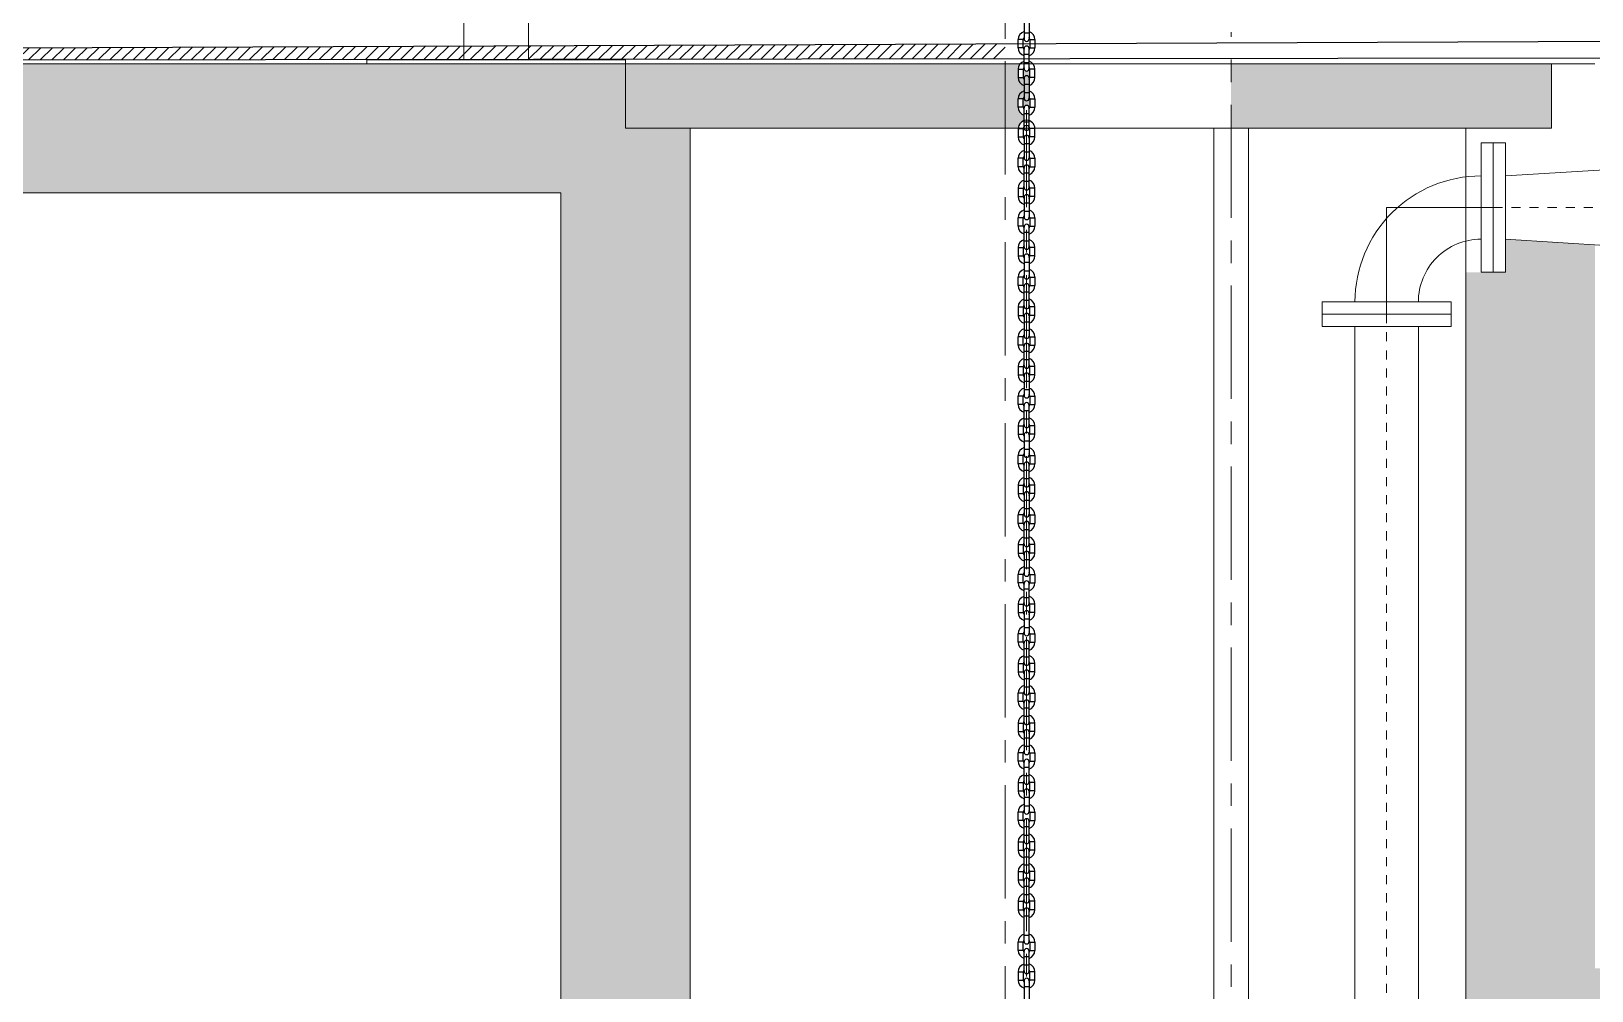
# Model space of a CAD drawing. Header units: millimetres. Extents: x -9869 to 940, y 100 to 694.
# Drawn here: x 476.12 to 493.35, y 200.38 to 210.98 of the extents above; entities that cross this region are included whole.
import ezdxf

# ---------------------------------------------------------------- set-up
doc = ezdxf.new("R2010")
doc.units = ezdxf.units.MM
doc.linetypes.add('CENTER', pattern=[2, 1.25, -0.25, 0.25, -0.25])
doc.linetypes.add('SGC_DASHDOT', pattern=[1, 0.5, -0.25, 0, -0.25])
doc.layers.add('_incêndio 240', color=240, linetype='Continuous')
for name, color, linetype, lineweight in [('Alvenaria', 8, 'Continuous', 9), ('Aço 1020', 6, 'Continuous', 9), ('CL', 1, 'CENTER', 9), ('OUTLINE', 6, 'Continuous', 9), ('PAREDE', 7, 'Continuous', 9), ('SGC-Conexoes (Linhas Externas)', 6, 'Continuous', 9), ('SGC-EIXOS', 9, 'SGC_DASHDOT', 9), ('SGC-Tubos (Desenho Bifilar)', 6, 'Continuous', 9)]:
    doc.layers.add(name, color=color, linetype=linetype, lineweight=lineweight)
pattern_1 = [(50, (-144.1113, -7117.4084), (1.30071405, -0.11379768), [0.13600817, -1.49608983]), (355, (-144.1113, -7117.4084), (-0.25162169, 1.36405728), [0.10880653, -1.19687603]), (100.451445, (-144.003, -7117.4179), (1.04909236, 1.25025954), [0.11558916, -1.27148176]), (46.1842, (-144.1113, -7117.0457), (1.93537864, -0.30016273), [0.20401225, -2.24413474]), (96.635558, (-143.95, -7117.0707), (1.69495543, 1.7665078), [0.1733838, -1.90722436]), (351.18415, (-144.1113, -7117.0457), (1.6949554, 1.7665078), [0.16320956, -1.7953059]), (21, (-143.93, -7117.1364), (1.08245645, -0.73012609), [0.13600817, -1.49608983]), (326, (-143.93, -7117.1364), (0.44123782, 1.31501666), [0.10880653, -1.19687186]), (71.451445, (-143.8398, -7117.1972), (1.52369427, 0.58489058), [0.11558916, -1.27147957]), (37.5, (-144.11135, -7117.4084), (0.022051195, 0.603683767), [0, -1.18236432, 0, -1.21500628, 0, -1.201405466]), (7.5, (-144.11135, -7117.4084), (0.477061404, 0.71524285), [0, -0.692734925, 0, -1.15516269, 0, -0.45789416]), (327.5, (-144.51574, -7117.4084), (0.968053972, -0.040900576), [0, -0.45336055, 0, -1.41448493, 0, -1.87691269]), (317.5, (-144.6971, -7117.4084), (1.05757366, 0.181533355), [0, -0.58936872, 0, -0.93936307, 0, -1.33288003])]

# ---------------------------------------------------------------- blocks, each defined once
blk = doc.blocks.new('BB-1-CC01-N10-D80-S0', base_point=(373179.552, 32989.4286))
at = {"layer": 'SGC-Conexoes (Linhas Externas)'}
for points in [[(373179.387, 32989.5286), (373179.406, 32989.5286), (373179.406, 32989.3286), (373179.387, 32989.3286)], [(373179.652, 32989.2636), (373179.652, 32989.2826), (373179.452, 32989.2826), (373179.452, 32989.2636)]]:
    blk.add_lwpolyline(points, close=True, dxfattribs=at)
for radius in [0.195, 0.097]:
    blk.add_arc((373179.406, 32989.2826), radius, 360, 90, dxfattribs=at)
at = {"layer": 'SGC-EIXOS'}
for p, q in [((373179.387, 32989.4286), (373179.552, 32989.4286)), ((373179.552, 32989.4286), (373179.552, 32989.2636))]:
    blk.add_line(p, q, dxfattribs=at)
blk = doc.blocks.new('BB-1-CA06-N10-D80-S0-L4149')
at = {"layer": 'SGC-EIXOS'}
blk.add_line((2074.67, 0), (-2074.67, 0), dxfattribs=at)
at = {"layer": 'SGC-Tubos (Desenho Bifilar)'}
for p, q in [((2055.67, 49), (-2055.67, 49)), ((2055.67, -49), (-2055.67, -49))]:
    blk.add_line(p, q, dxfattribs=at)
blk.add_lwpolyline([(2074.67, -100), (2074.67, 100), (2055.67, 100), (2055.67, -100)], close=True, dxfattribs=at)
blk = doc.blocks.new('BB-1-CI07-N10-D100-S80', base_point=(483985.4, 8089.7))
at = {"layer": 'SGC-Conexoes (Linhas Externas)'}
for p, q in [((484066.4, 8138.7), (483904.4, 8148.7)), ((484066.4, 8040.7), (483904.4, 8030.7))]:
    blk.add_line(p, q, dxfattribs=at)
for points in [[(483885.4, 7979.7), (483885.4, 8199.7), (483904.4, 8199.7), (483904.4, 7979.7)], [(484085.4, 7989.7), (484085.4, 8189.7), (484066.4, 8189.7), (484066.4, 7989.7)]]:
    blk.add_lwpolyline(points, close=True, dxfattribs=at)
at = {"layer": 'SGC-EIXOS'}
blk.add_line((484085.4, 8089.7), (483885.4, 8089.7), dxfattribs=at)

msp = doc.modelspace()

# ---------------------------------------------------------------- hatches: boundary and pattern name
at = {"layer": '_incêndio 240'}
h = msp.add_hatch(dxfattribs=at)
h.set_pattern_fill('ANSI31', color=256, scale=0.028558)
h.set_pattern_definition([(45, (3301563.98253, -7430699.69552), (-0.0641148643053, 0.0641148643053), [])])
h.paths.add_polyline_path([(473.837, 210.784), (470.541, 210.771), (470.541, 210.66), (473.837, 210.664)])
h.paths.add_polyline_path([(480.894, 210.814), (473.837, 210.784), (473.837, 210.664), (480.894, 210.672)])
h.paths.add_polyline_path([(470.541, 210.771), (469.687, 210.767), (469.688, 210.659), (470.541, 210.66)])
h.paths.add_polyline_path([(481.608, 210.817), (480.894, 210.814), (480.894, 210.672), (481.608, 210.672)])
h.paths.add_polyline_path([(486.874, 210.839), (481.608, 210.817), (481.608, 210.672), (486.874, 210.678)])
h.paths.add_polyline_path([(598.682, 210.009), (602.641, 210.062), (602.782, 210.278, 0.203754), (603.133, 212.217), (603.068, 212.217), (603.043, 212.066, -0.176714), (602.715, 210.389), (602.58, 210.209), (602.315, 210.169), (598.642, 210.11), (598.581, 210.073), (598.662, 200.689), (500.177, 200.768), (499.787, 200.626), (598.739, 200.626)])
at = {"layer": 'Alvenaria'}
h = msp.add_hatch(dxfattribs=at)
h.set_pattern_fill('AR-CONC', color=256, scale=0.00714)
h.set_pattern_definition(pattern_1)
h.paths.add_polyline_path([(439.414, 210.622), (436.986, 210.622), (436.986, 209.908), (439.414, 209.908)])
h.paths.add_polyline_path([(440.555, 210.622), (440.113, 210.622), (440.113, 209.908), (440.555, 209.908)])
h.paths.add_polyline_path([(486.874, 210.622), (482.679, 210.622), (482.679, 209.908), (486.874, 209.908)])
h.paths.add_polyline_path([(489.369, 210.622), (487.179, 210.622, -0.181397), (487.202, 210.561), (487.202, 210.468), (487.137, 210.468, 0.873772), (487.082, 210.461, 0.102633), (487.082, 210.446), (487.082, 210.24, 1), (487.138, 210.24, 0.051183), (487.139, 210.248), (487.14, 210.233), (487.202, 210.233), (487.202, 210.14, -0.325738), (487.138, 210.052), (487.138, 209.992, -0.31538), (487.202, 209.908), (489.369, 209.908)], flags=17)
h.paths.add_polyline_path([(492.907, 210.622), (489.369, 210.622), (489.369, 209.908), (489.562, 209.908), (492.907, 209.908)])
h.paths.add_polyline_path([(489.369, 210.622), (487.179, 210.622, -0.181397), (487.202, 210.561), (487.202, 210.468), (487.145, 210.468), (487.145, 210.561, 0.166511), (487.138, 210.583), (487.138, 210.569, -1), (487.082, 210.569), (487.082, 210.583, 0.166511), (487.074, 210.561), (487.074, 210.468), (487.018, 210.468), (487.018, 210.561, -0.181397), (487.04, 210.622), (486.874, 210.622), (486.874, 209.908), (487.018, 209.908, -0.31538), (487.082, 209.992), (487.082, 210.052, -0.325738), (487.018, 210.14), (487.018, 210.233), (487.074, 210.233), (487.074, 210.14, 0.166511), (487.082, 210.118), (487.082, 210.133, -1), (487.138, 210.133), (487.138, 210.118, 0.166511), (487.145, 210.14), (487.145, 210.233), (487.202, 210.233), (487.202, 210.14, -0.325738), (487.138, 210.052), (487.138, 209.992, -0.31538), (487.202, 209.908), (489.369, 209.908)])
h.paths.add_polyline_path([(487.082, 210.461, -1), (487.138, 210.461), (487.138, 210.24, -1), (487.082, 210.24)], flags=16)
h = msp.add_hatch(dxfattribs=at)
h.set_pattern_fill('AR-CONC', color=256, scale=0.00714)
h.set_pattern_definition(pattern_1)
h.paths.add_polyline_path([(599.053, 200.626), (591.806, 200.626), (591.806, 199.909), (591.806, 199.199), (597.625, 199.199), (597.625, 193.037), (599.053, 193.037)], flags=17)
h.paths.add_polyline_path([(590.593, 199.909), (590.593, 200.626), (590.507, 200.626), (560.393, 200.626), (560.393, 199.909), (560.393, 199.199), (590.593, 199.199)], flags=17)
h.paths.add_polyline_path([(559.179, 200.626), (559.093, 200.626), (528.979, 200.626), (528.979, 199.909), (528.979, 199.199), (558.358, 199.199), (559.179, 199.199), (559.179, 199.909)], flags=17)
h.paths.add_polyline_path([(527.765, 200.626), (527.679, 200.626), (497.565, 200.626), (497.565, 199.909), (497.565, 199.199), (527.765, 199.199), (527.765, 199.909)], flags=17)
h.paths.add_polyline_path([(599.053, 191.081), (597.625, 191.081), (597.625, 172.068), (493.388, 172.068), (493.388, 199.199), (496.351, 199.199), (496.351, 199.909), (496.351, 200.626), (493.388, 200.626), (493.388, 208.621), (492.401, 208.682), (492.401, 208.318), (492.265, 208.318), (491.96, 208.318), (491.96, 175.374), (489.14, 175.374), (489.119, 175.373), (489.119, 175.374), (483.393, 175.374), (483.393, 209.908), (482.679, 209.908), (482.679, 210.622), (481.247, 210.622), (479.823, 210.622), (470.541, 210.622), (470.541, 209.194), (481.965, 209.194), (481.965, 173.946), (491.96, 173.946), (491.96, 170.64), (599.053, 170.64)])

# ---------------------------------------------------------------- linework, layer by layer
at = {"color": 7, "linetype": 'Continuous'}
for p, q in [((487.082, 211.118), (487.082, 210.897)), ((487.138, 211.118), (487.138, 210.897)), ((487.018, 210.797), (487.018, 210.89)), ((487.074, 210.797), (487.074, 210.89)), ((487.145, 210.89), (487.145, 210.797)), ((487.202, 210.89), (487.202, 210.797)), ((487.082, 210.569), (487.082, 210.789)), ((487.138, 210.569), (487.138, 210.789)), ((487.018, 210.561), (487.018, 210.468)), ((487.074, 210.561), (487.074, 210.468)), ((487.082, 210.461), (487.082, 210.24)), ((487.138, 210.461), (487.138, 210.24)), ((487.145, 210.468), (487.145, 210.561)), ((487.202, 210.468), (487.202, 210.561)), ((487.018, 210.14), (487.018, 210.233)), ((487.074, 210.14), (487.074, 210.233)), ((487.082, 209.912), (487.082, 210.133)), ((487.138, 209.912), (487.138, 210.133)), ((487.145, 210.233), (487.145, 210.14)), ((487.202, 210.233), (487.202, 210.14)), ((487.018, 209.904), (487.018, 209.812)), ((487.074, 209.904), (487.074, 209.812)), ((487.082, 209.804), (487.082, 209.583)), ((487.138, 209.804), (487.138, 209.583)), ((487.145, 209.812), (487.145, 209.904)), ((487.202, 209.812), (487.202, 209.904)), ((487.018, 209.483), (487.018, 209.576)), ((487.074, 209.483), (487.074, 209.576)), ((487.082, 209.255), (487.082, 209.476)), ((487.138, 209.255), (487.138, 209.476)), ((487.145, 209.576), (487.145, 209.483)), ((487.202, 209.576), (487.202, 209.483)), ((487.018, 209.248), (487.018, 209.155)), ((487.074, 209.248), (487.074, 209.155)), ((487.082, 209.147), (487.082, 208.927)), ((487.138, 209.147), (487.138, 208.927)), ((487.145, 209.155), (487.145, 209.248)), ((487.202, 209.155), (487.202, 209.248)), ((487.018, 208.826), (487.018, 208.919)), ((487.074, 208.826), (487.074, 208.919)), ((487.145, 208.919), (487.145, 208.826)), ((487.202, 208.919), (487.202, 208.826)), ((487.082, 208.598), (487.082, 208.819)), ((487.138, 208.598), (487.138, 208.819)), ((487.018, 208.591), (487.018, 208.498)), ((487.074, 208.591), (487.074, 208.498)), ((487.145, 208.498), (487.145, 208.591)), ((487.202, 208.498), (487.202, 208.591)), ((487.082, 208.49), (487.082, 208.27)), ((487.138, 208.49), (487.138, 208.27)), ((487.018, 208.17), (487.018, 208.262)), ((487.074, 208.17), (487.074, 208.262)), ((487.145, 208.262), (487.145, 208.17)), ((487.202, 208.262), (487.202, 208.17)), ((487.082, 207.941), (487.082, 208.162)), ((487.138, 207.941), (487.138, 208.162)), ((487.018, 207.934), (487.018, 207.841)), ((487.074, 207.934), (487.074, 207.841)), ((487.145, 207.841), (487.145, 207.934)), ((487.202, 207.841), (487.202, 207.934)), ((487.082, 207.834), (487.082, 207.613)), ((487.138, 207.834), (487.138, 207.613)), ((487.018, 207.513), (487.018, 207.605)), ((487.074, 207.513), (487.074, 207.605)), ((487.145, 207.605), (487.145, 207.513)), ((487.202, 207.605), (487.202, 207.513)), ((487.082, 207.285), (487.082, 207.505)), ((487.138, 207.285), (487.138, 207.505)), ((487.018, 207.277), (487.018, 207.184)), ((487.074, 207.277), (487.074, 207.184)), ((487.145, 207.184), (487.145, 207.277)), ((487.202, 207.184), (487.202, 207.277)), ((487.082, 207.177), (487.082, 206.956)), ((487.138, 207.177), (487.138, 206.956)), ((487.018, 206.856), (487.018, 206.949)), ((487.074, 206.856), (487.074, 206.949)), ((487.082, 206.628), (487.082, 206.848)), ((487.138, 206.628), (487.138, 206.848)), ((487.145, 206.949), (487.145, 206.856)), ((487.202, 206.949), (487.202, 206.856)), ((487.018, 206.62), (487.018, 206.527)), ((487.074, 206.62), (487.074, 206.527)), ((487.082, 206.52), (487.082, 206.299)), ((487.138, 206.52), (487.138, 206.299)), ((487.145, 206.527), (487.145, 206.62)), ((487.202, 206.527), (487.202, 206.62)), ((487.018, 206.199), (487.018, 206.292)), ((487.074, 206.199), (487.074, 206.292)), ((487.082, 205.971), (487.082, 206.192)), ((487.138, 205.971), (487.138, 206.192)), ((487.145, 206.292), (487.145, 206.199)), ((487.202, 206.292), (487.202, 206.199)), ((487.018, 205.963), (487.018, 205.871)), ((487.074, 205.963), (487.074, 205.871)), ((487.082, 205.863), (487.082, 205.642)), ((487.138, 205.863), (487.138, 205.642)), ((487.145, 205.871), (487.145, 205.963)), ((487.202, 205.871), (487.202, 205.963)), ((487.018, 205.542), (487.018, 205.635)), ((487.074, 205.542), (487.074, 205.635)), ((487.145, 205.635), (487.145, 205.542)), ((487.202, 205.635), (487.202, 205.542)), ((487.082, 205.314), (487.082, 205.535)), ((487.138, 205.314), (487.138, 205.535)), ((487.018, 205.307), (487.018, 205.214)), ((487.074, 205.307), (487.074, 205.214)), ((487.145, 205.214), (487.145, 205.307)), ((487.202, 205.214), (487.202, 205.307)), ((487.082, 205.206), (487.082, 204.986)), ((487.138, 205.206), (487.138, 204.986)), ((487.018, 204.885), (487.018, 204.978)), ((487.074, 204.885), (487.074, 204.978)), ((487.145, 204.978), (487.145, 204.885)), ((487.202, 204.978), (487.202, 204.885)), ((487.082, 204.657), (487.082, 204.878)), ((487.138, 204.657), (487.138, 204.878)), ((487.018, 204.65), (487.018, 204.557)), ((487.074, 204.65), (487.074, 204.557)), ((487.145, 204.557), (487.145, 204.65)), ((487.202, 204.557), (487.202, 204.65)), ((487.082, 204.549), (487.082, 204.329)), ((487.138, 204.549), (487.138, 204.329)), ((487.018, 204.228), (487.018, 204.321)), ((487.074, 204.228), (487.074, 204.321)), ((487.145, 204.321), (487.145, 204.228)), ((487.202, 204.321), (487.202, 204.228)), ((487.082, 204), (487.082, 204.221)), ((487.138, 204), (487.138, 204.221)), ((487.018, 203.993), (487.018, 203.9)), ((487.074, 203.993), (487.074, 203.9)), ((487.145, 203.9), (487.145, 203.993)), ((487.202, 203.9), (487.202, 203.993)), ((487.082, 203.893), (487.082, 203.672)), ((487.138, 203.893), (487.138, 203.672)), ((487.018, 203.572), (487.018, 203.664)), ((487.074, 203.572), (487.074, 203.664)), ((487.082, 203.344), (487.082, 203.564)), ((487.138, 203.344), (487.138, 203.564)), ((487.145, 203.664), (487.145, 203.572)), ((487.202, 203.664), (487.202, 203.572)), ((487.018, 203.336), (487.018, 203.243)), ((487.074, 203.336), (487.074, 203.243)), ((487.082, 203.236), (487.082, 203.015)), ((487.138, 203.236), (487.138, 203.015)), ((487.145, 203.243), (487.145, 203.336)), ((487.202, 203.243), (487.202, 203.336)), ((487.018, 202.915), (487.018, 203.008)), ((487.074, 202.915), (487.074, 203.008)), ((487.082, 202.687), (487.082, 202.907)), ((487.138, 202.687), (487.138, 202.907)), ((487.145, 203.008), (487.145, 202.915)), ((487.202, 203.008), (487.202, 202.915)), ((487.018, 202.679), (487.018, 202.586)), ((487.074, 202.679), (487.074, 202.586)), ((487.082, 202.579), (487.082, 202.358)), ((487.138, 202.579), (487.138, 202.358)), ((487.145, 202.586), (487.145, 202.679)), ((487.202, 202.586), (487.202, 202.679)), ((487.018, 202.258), (487.018, 202.351)), ((487.074, 202.258), (487.074, 202.351)), ((487.082, 202.03), (487.082, 202.25)), ((487.138, 202.03), (487.138, 202.25)), ((487.145, 202.351), (487.145, 202.258)), ((487.202, 202.351), (487.202, 202.258)), ((487.018, 202.022), (487.018, 201.93)), ((487.074, 202.022), (487.074, 201.93)), ((487.145, 201.93), (487.145, 202.022)), ((487.202, 201.93), (487.202, 202.022)), ((487.082, 201.701), (487.082, 201.922)), ((487.138, 201.701), (487.138, 201.922)), ((487.018, 201.694), (487.018, 201.601)), ((487.074, 201.694), (487.074, 201.601)), ((487.145, 201.601), (487.145, 201.694)), ((487.202, 201.601), (487.202, 201.694)), ((487.082, 201.373), (487.082, 201.594)), ((487.138, 201.373), (487.138, 201.594)), ((487.018, 201.366), (487.018, 201.273)), ((487.074, 201.366), (487.074, 201.273)), ((487.145, 201.273), (487.145, 201.366)), ((487.202, 201.273), (487.202, 201.366)), ((487.082, 200.923), (487.082, 201.265)), ((487.138, 200.923), (487.138, 201.265)), ((487.018, 200.823), (487.018, 200.916)), ((487.074, 200.823), (487.074, 200.916)), ((487.082, 200.595), (487.082, 200.815)), ((487.138, 200.595), (487.138, 200.815)), ((487.145, 200.916), (487.145, 200.823)), ((487.202, 200.916), (487.202, 200.823)), ((487.018, 200.587), (487.018, 200.495)), ((487.074, 200.587), (487.074, 200.495)), ((487.082, 200.487), (487.082, 200.266)), ((487.138, 200.487), (487.138, 200.266)), ((487.145, 200.495), (487.145, 200.587)), ((487.202, 200.495), (487.202, 200.587))]:
    msp.add_line(p, q, dxfattribs=at)
at = {"color": 9, "linetype": 'Continuous'}
for p, q in [((487.074, 210.89), (487.018, 210.89)), ((487.082, 210.961), (487.138, 210.961)), ((487.145, 210.89), (487.202, 210.89)), ((487.074, 210.797), (487.018, 210.797)), ((487.138, 210.725), (487.082, 210.725)), ((487.138, 210.633), (487.082, 210.633)), ((487.145, 210.797), (487.202, 210.797)), ((487.018, 210.561), (487.074, 210.561)), ((487.018, 210.468), (487.074, 210.468)), ((487.202, 210.561), (487.145, 210.561)), ((487.202, 210.468), (487.145, 210.468)), ((487.082, 210.397), (487.138, 210.397)), ((487.082, 210.304), (487.138, 210.304)), ((487.074, 210.233), (487.018, 210.233)), ((487.074, 210.14), (487.018, 210.14)), ((487.145, 210.233), (487.202, 210.233)), ((487.145, 210.14), (487.202, 210.14)), ((487.138, 210.069), (487.082, 210.069)), ((487.138, 209.976), (487.082, 209.976)), ((487.018, 209.904), (487.074, 209.904)), ((487.018, 209.812), (487.074, 209.812)), ((487.202, 209.904), (487.145, 209.904)), ((487.202, 209.812), (487.145, 209.812)), ((487.082, 209.74), (487.138, 209.74)), ((487.082, 209.647), (487.138, 209.647)), ((487.074, 209.576), (487.018, 209.576)), ((487.074, 209.483), (487.018, 209.483)), ((487.145, 209.576), (487.202, 209.576)), ((487.145, 209.483), (487.202, 209.483)), ((487.138, 209.412), (487.082, 209.412)), ((487.138, 209.319), (487.082, 209.319)), ((487.018, 209.248), (487.074, 209.248)), ((487.018, 209.155), (487.074, 209.155)), ((487.082, 209.083), (487.138, 209.083)), ((487.202, 209.248), (487.145, 209.248)), ((487.202, 209.155), (487.145, 209.155)), ((487.074, 208.919), (487.018, 208.919)), ((487.082, 208.991), (487.138, 208.991)), ((487.145, 208.919), (487.202, 208.919)), ((487.074, 208.826), (487.018, 208.826)), ((487.138, 208.755), (487.082, 208.755)), ((487.145, 208.826), (487.202, 208.826)), ((487.018, 208.591), (487.074, 208.591)), ((487.138, 208.662), (487.082, 208.662)), ((487.202, 208.591), (487.145, 208.591)), ((487.018, 208.498), (487.074, 208.498)), ((487.082, 208.427), (487.138, 208.427)), ((487.202, 208.498), (487.145, 208.498)), ((487.074, 208.262), (487.018, 208.262)), ((487.082, 208.334), (487.138, 208.334)), ((487.145, 208.262), (487.202, 208.262)), ((487.074, 208.17), (487.018, 208.17)), ((487.138, 208.098), (487.082, 208.098)), ((487.145, 208.17), (487.202, 208.17)), ((487.018, 207.934), (487.074, 207.934)), ((487.138, 208.005), (487.082, 208.005)), ((487.202, 207.934), (487.145, 207.934)), ((487.018, 207.841), (487.074, 207.841)), ((487.082, 207.77), (487.138, 207.77)), ((487.202, 207.841), (487.145, 207.841)), ((487.074, 207.605), (487.018, 207.605)), ((487.082, 207.677), (487.138, 207.677)), ((487.145, 207.605), (487.202, 207.605)), ((487.074, 207.513), (487.018, 207.513)), ((487.138, 207.441), (487.082, 207.441)), ((487.145, 207.513), (487.202, 207.513)), ((487.018, 207.277), (487.074, 207.277)), ((487.018, 207.184), (487.074, 207.184)), ((487.138, 207.348), (487.082, 207.348)), ((487.202, 207.277), (487.145, 207.277)), ((487.202, 207.184), (487.145, 207.184)), ((487.082, 207.113), (487.138, 207.113)), ((487.082, 207.02), (487.138, 207.02)), ((487.074, 206.949), (487.018, 206.949)), ((487.074, 206.856), (487.018, 206.856)), ((487.145, 206.949), (487.202, 206.949)), ((487.145, 206.856), (487.202, 206.856)), ((487.138, 206.784), (487.082, 206.784)), ((487.138, 206.692), (487.082, 206.692)), ((487.018, 206.62), (487.074, 206.62)), ((487.018, 206.527), (487.074, 206.527)), ((487.202, 206.62), (487.145, 206.62)), ((487.202, 206.527), (487.145, 206.527)), ((487.082, 206.456), (487.138, 206.456)), ((487.082, 206.363), (487.138, 206.363)), ((487.074, 206.292), (487.018, 206.292)), ((487.074, 206.199), (487.018, 206.199)), ((487.145, 206.292), (487.202, 206.292)), ((487.145, 206.199), (487.202, 206.199)), ((487.138, 206.128), (487.082, 206.128)), ((487.138, 206.035), (487.082, 206.035)), ((487.018, 205.963), (487.074, 205.963)), ((487.018, 205.871), (487.074, 205.871)), ((487.202, 205.963), (487.145, 205.963)), ((487.202, 205.871), (487.145, 205.871)), ((487.074, 205.635), (487.018, 205.635)), ((487.082, 205.799), (487.138, 205.799)), ((487.082, 205.706), (487.138, 205.706)), ((487.145, 205.635), (487.202, 205.635)), ((487.074, 205.542), (487.018, 205.542)), ((487.138, 205.471), (487.082, 205.471)), ((487.145, 205.542), (487.202, 205.542)), ((487.018, 205.307), (487.074, 205.307)), ((487.138, 205.378), (487.082, 205.378)), ((487.202, 205.307), (487.145, 205.307)), ((487.018, 205.214), (487.074, 205.214)), ((487.082, 205.142), (487.138, 205.142)), ((487.202, 205.214), (487.145, 205.214)), ((487.074, 204.978), (487.018, 204.978)), ((487.082, 205.05), (487.138, 205.05)), ((487.145, 204.978), (487.202, 204.978)), ((487.074, 204.885), (487.018, 204.885)), ((487.138, 204.814), (487.082, 204.814)), ((487.145, 204.885), (487.202, 204.885)), ((487.018, 204.65), (487.074, 204.65)), ((487.138, 204.721), (487.082, 204.721)), ((487.202, 204.65), (487.145, 204.65)), ((487.018, 204.557), (487.074, 204.557)), ((487.082, 204.486), (487.138, 204.486)), ((487.202, 204.557), (487.145, 204.557)), ((487.074, 204.321), (487.018, 204.321)), ((487.082, 204.393), (487.138, 204.393)), ((487.145, 204.321), (487.202, 204.321)), ((487.074, 204.228), (487.018, 204.228)), ((487.138, 204.157), (487.082, 204.157)), ((487.145, 204.228), (487.202, 204.228)), ((487.018, 203.993), (487.074, 203.993)), ((487.138, 204.064), (487.082, 204.064)), ((487.202, 203.993), (487.145, 203.993)), ((487.018, 203.9), (487.074, 203.9)), ((487.082, 203.829), (487.138, 203.829)), ((487.082, 203.736), (487.138, 203.736)), ((487.202, 203.9), (487.145, 203.9)), ((487.074, 203.664), (487.018, 203.664)), ((487.074, 203.572), (487.018, 203.572)), ((487.145, 203.664), (487.202, 203.664)), ((487.145, 203.572), (487.202, 203.572)), ((487.138, 203.5), (487.082, 203.5)), ((487.138, 203.407), (487.082, 203.407)), ((487.018, 203.336), (487.074, 203.336)), ((487.018, 203.243), (487.074, 203.243)), ((487.202, 203.336), (487.145, 203.336)), ((487.202, 203.243), (487.145, 203.243)), ((487.082, 203.172), (487.138, 203.172)), ((487.082, 203.079), (487.138, 203.079)), ((487.074, 203.008), (487.018, 203.008)), ((487.074, 202.915), (487.018, 202.915)), ((487.145, 203.008), (487.202, 203.008)), ((487.145, 202.915), (487.202, 202.915)), ((487.138, 202.843), (487.082, 202.843)), ((487.138, 202.751), (487.082, 202.751)), ((487.018, 202.679), (487.074, 202.679)), ((487.018, 202.586), (487.074, 202.586)), ((487.202, 202.679), (487.145, 202.679)), ((487.202, 202.586), (487.145, 202.586)), ((487.082, 202.515), (487.138, 202.515)), ((487.082, 202.422), (487.138, 202.422)), ((487.074, 202.351), (487.018, 202.351)), ((487.074, 202.258), (487.018, 202.258)), ((487.138, 202.187), (487.082, 202.187)), ((487.145, 202.351), (487.202, 202.351)), ((487.145, 202.258), (487.202, 202.258)), ((487.018, 202.022), (487.074, 202.022)), ((487.138, 202.094), (487.082, 202.094)), ((487.202, 202.022), (487.145, 202.022)), ((487.018, 201.93), (487.074, 201.93)), ((487.082, 201.858), (487.138, 201.858)), ((487.202, 201.93), (487.145, 201.93)), ((487.018, 201.694), (487.074, 201.694)), ((487.138, 201.765), (487.082, 201.765)), ((487.202, 201.694), (487.145, 201.694)), ((487.074, 201.601), (487.018, 201.601)), ((487.138, 201.53), (487.082, 201.53)), ((487.145, 201.601), (487.202, 201.601)), ((487.018, 201.366), (487.074, 201.366)), ((487.138, 201.437), (487.082, 201.437)), ((487.202, 201.366), (487.145, 201.366)), ((487.018, 201.273), (487.074, 201.273)), ((487.138, 201.201), (487.082, 201.201)), ((487.202, 201.273), (487.145, 201.273)), ((487.138, 200.987), (487.082, 200.987)), ((487.074, 200.916), (487.018, 200.916)), ((487.074, 200.823), (487.018, 200.823)), ((487.145, 200.916), (487.202, 200.916)), ((487.145, 200.823), (487.202, 200.823)), ((487.138, 200.752), (487.082, 200.752)), ((487.138, 200.659), (487.082, 200.659)), ((487.018, 200.587), (487.074, 200.587)), ((487.018, 200.495), (487.074, 200.495)), ((487.202, 200.587), (487.145, 200.587)), ((487.202, 200.495), (487.145, 200.495)), ((487.082, 200.423), (487.138, 200.423))]:
    msp.add_line(p, q, dxfattribs=at)
at = {"color": 7, "linetype": 'Continuous'}
for centre, radius, start, end in [((487.11, 210.89), 0.0921, 107.8475, 180), ((487.11, 210.89), 0.0921, 0, 72.1525), ((487.11, 210.89), 0.0357, 142.2678, 180), ((487.11, 210.897), 0.0282, 180, 0), ((487.11, 210.789), 0.0282, 0, 180), ((487.11, 210.89), 0.0357, 0, 37.7322), ((487.11, 210.797), 0.0921, 180, 252.1525), ((487.11, 210.561), 0.0921, 107.8475, 180), ((487.11, 210.797), 0.0357, 180, 217.7322), ((487.11, 210.797), 0.0921, 287.8475, 0), ((487.11, 210.797), 0.0357, 322.2678, 0), ((487.11, 210.561), 0.0921, 0, 72.1525), ((487.11, 210.468), 0.0921, 180, 252.1525), ((487.11, 210.561), 0.0357, 142.2678, 180), ((487.11, 210.468), 0.0357, 180, 217.7322), ((487.11, 210.569), 0.0282, 180, 0), ((487.11, 210.461), 0.0282, 0, 180), ((487.11, 210.561), 0.0357, 0, 37.7322), ((487.11, 210.468), 0.0921, 287.8475, 0), ((487.11, 210.468), 0.0357, 322.2678, 0), ((487.11, 210.233), 0.0921, 107.8475, 180), ((487.11, 210.233), 0.0921, 0, 72.1525), ((487.11, 210.14), 0.0921, 180, 252.1525), ((487.11, 210.233), 0.0357, 142.2678, 180), ((487.11, 210.14), 0.0357, 180, 217.7322), ((487.11, 210.24), 0.0282, 180, 0), ((487.11, 210.133), 0.0282, 0, 180), ((487.11, 210.233), 0.0357, 0, 37.7322), ((487.11, 210.14), 0.0921, 287.8475, 0), ((487.11, 210.14), 0.0357, 322.2678, 0), ((487.11, 209.904), 0.0921, 0, 180), ((487.11, 209.904), 0.0357, 0, 180), ((487.11, 209.812), 0.0921, 180, 252.1525), ((487.11, 209.812), 0.0357, 180, 217.7322), ((487.11, 209.912), 0.0282, 180, 0), ((487.11, 209.804), 0.0282, 0, 180), ((487.11, 209.812), 0.0921, 287.8475, 0), ((487.11, 209.812), 0.0357, 322.2678, 0), ((487.11, 209.576), 0.0921, 107.8475, 180), ((487.11, 209.576), 0.0357, 142.2678, 180), ((487.11, 209.576), 0.0921, 0, 72.1525), ((487.11, 209.576), 0.0357, 0, 37.7322), ((487.11, 209.483), 0.0921, 180, 252.1525), ((487.11, 209.483), 0.0357, 180, 217.7322), ((487.11, 209.583), 0.0282, 180, 0), ((487.11, 209.476), 0.0282, 0, 180), ((487.11, 209.483), 0.0921, 287.8475, 0), ((487.11, 209.483), 0.0357, 322.2678, 0), ((487.11, 209.248), 0.0921, 107.8475, 180), ((487.11, 209.248), 0.0357, 142.2678, 180), ((487.11, 209.255), 0.0282, 180, 0), ((487.11, 209.248), 0.0921, 0, 72.1525), ((487.11, 209.248), 0.0357, 0, 37.7322), ((487.11, 209.155), 0.0921, 180, 252.1525), ((487.11, 209.155), 0.0357, 180, 217.7322), ((487.11, 209.147), 0.0282, 0, 180), ((487.11, 209.155), 0.0921, 287.8475, 0), ((487.11, 209.155), 0.0357, 322.2678, 0), ((487.11, 208.919), 0.0921, 107.8475, 180), ((487.11, 208.919), 0.0357, 142.2678, 180), ((487.11, 208.927), 0.0282, 180, 0), ((487.11, 208.919), 0.0921, 0, 72.1525), ((487.11, 208.919), 0.0357, 0, 37.7322), ((487.11, 208.826), 0.0921, 180, 252.1525), ((487.11, 208.826), 0.0357, 180, 217.7322), ((487.11, 208.819), 0.0282, 0, 180), ((487.11, 208.826), 0.0921, 287.8475, 0), ((487.11, 208.826), 0.0357, 322.2678, 0), ((487.11, 208.591), 0.0921, 107.8475, 180), ((487.11, 208.591), 0.0357, 142.2678, 180), ((487.11, 208.598), 0.0282, 180, 0), ((487.11, 208.591), 0.0921, 0, 72.1525), ((487.11, 208.591), 0.0357, 0, 37.7322), ((487.11, 208.498), 0.0921, 180, 252.1525), ((487.11, 208.498), 0.0357, 180, 217.7322), ((487.11, 208.49), 0.0282, 0, 180), ((487.11, 208.498), 0.0921, 287.8475, 0), ((487.11, 208.498), 0.0357, 322.2678, 0), ((487.11, 208.262), 0.0921, 107.8475, 180), ((487.11, 208.262), 0.0357, 142.2678, 180), ((487.11, 208.27), 0.0282, 180, 0), ((487.11, 208.262), 0.0921, 0, 72.1525), ((487.11, 208.262), 0.0357, 0, 37.7322), ((487.11, 208.17), 0.0921, 180, 252.1525), ((487.11, 208.17), 0.0357, 180, 217.7322), ((487.11, 208.162), 0.0282, 0, 180), ((487.11, 208.17), 0.0921, 287.8475, 0), ((487.11, 208.17), 0.0357, 322.2678, 0), ((487.11, 207.934), 0.0921, 107.8475, 180), ((487.11, 207.934), 0.0357, 142.2678, 180), ((487.11, 207.941), 0.0282, 180, 0), ((487.11, 207.934), 0.0921, 0, 72.1525), ((487.11, 207.934), 0.0357, 0, 37.7322), ((487.11, 207.841), 0.0921, 180, 252.1525), ((487.11, 207.841), 0.0357, 180, 217.7322), ((487.11, 207.834), 0.0282, 0, 180), ((487.11, 207.841), 0.0357, 322.2678, 0), ((487.11, 207.841), 0.0921, 287.8475, 0), ((487.11, 207.605), 0.0921, 107.8475, 180), ((487.11, 207.605), 0.0357, 142.2678, 180), ((487.11, 207.613), 0.0282, 180, 0), ((487.11, 207.505), 0.0282, 0, 180), ((487.11, 207.605), 0.0921, 0, 72.1525), ((487.11, 207.605), 0.0357, 0, 37.7322), ((487.11, 207.513), 0.0921, 180, 252.1525), ((487.11, 207.277), 0.0921, 107.8475, 180), ((487.11, 207.513), 0.0357, 180, 217.7322), ((487.11, 207.513), 0.0921, 287.8475, 0), ((487.11, 207.513), 0.0357, 322.2678, 0), ((487.11, 207.277), 0.0921, 0, 72.1525), ((487.11, 207.184), 0.0921, 180, 252.1525), ((487.11, 207.277), 0.0357, 142.2678, 180), ((487.11, 207.184), 0.0357, 180, 217.7322), ((487.11, 207.285), 0.0282, 180, 0), ((487.11, 207.177), 0.0282, 0, 180), ((487.11, 207.277), 0.0357, 0, 37.7322), ((487.11, 207.184), 0.0921, 287.8475, 0), ((487.11, 207.184), 0.0357, 322.2678, 0), ((487.11, 206.949), 0.0921, 107.8475, 180), ((487.11, 206.949), 0.0921, 0, 72.1525), ((487.11, 206.856), 0.0921, 180, 252.1525), ((487.11, 206.949), 0.0357, 142.2678, 180), ((487.11, 206.856), 0.0357, 180, 217.7322), ((487.11, 206.956), 0.0282, 180, 0), ((487.11, 206.848), 0.0282, 0, 180), ((487.11, 206.949), 0.0357, 0, 37.7322), ((487.11, 206.856), 0.0921, 287.8475, 0), ((487.11, 206.856), 0.0357, 322.2678, 0), ((487.11, 206.62), 0.0921, 107.8475, 180), ((487.11, 206.62), 0.0921, 0, 72.1525), ((487.11, 206.527), 0.0921, 180, 252.1525), ((487.11, 206.62), 0.0357, 142.2678, 180), ((487.11, 206.527), 0.0357, 180, 217.7322), ((487.11, 206.628), 0.0282, 180, 0), ((487.11, 206.52), 0.0282, 0, 180), ((487.11, 206.62), 0.0357, 0, 37.7322), ((487.11, 206.527), 0.0921, 287.8475, 0), ((487.11, 206.527), 0.0357, 322.2678, 0), ((487.11, 206.292), 0.0921, 107.8475, 180), ((487.11, 206.292), 0.0921, 0, 72.1525), ((487.11, 206.199), 0.0921, 180, 252.1525), ((487.11, 206.292), 0.0357, 142.2678, 180), ((487.11, 206.199), 0.0357, 180, 217.7322), ((487.11, 206.299), 0.0282, 180, 0), ((487.11, 206.192), 0.0282, 0, 180), ((487.11, 206.292), 0.0357, 0, 37.7322), ((487.11, 206.199), 0.0921, 287.8475, 0), ((487.11, 206.199), 0.0357, 322.2678, 0), ((487.11, 205.963), 0.0921, 107.8475, 180), ((487.11, 205.963), 0.0357, 142.2678, 180), ((487.11, 205.963), 0.0921, 0, 72.1525), ((487.11, 205.963), 0.0357, 0, 37.7322), ((487.11, 205.871), 0.0921, 180, 252.1525), ((487.11, 205.871), 0.0357, 180, 217.7322), ((487.11, 205.971), 0.0282, 180, 0), ((487.11, 205.863), 0.0282, 0, 180), ((487.11, 205.871), 0.0921, 287.8475, 0), ((487.11, 205.871), 0.0357, 322.2678, 0), ((487.11, 205.635), 0.0921, 107.8475, 180), ((487.11, 205.635), 0.0357, 142.2678, 180), ((487.11, 205.642), 0.0282, 180, 0), ((487.11, 205.635), 0.0921, 0, 72.1525), ((487.11, 205.635), 0.0357, 0, 37.7322), ((487.11, 205.542), 0.0921, 180, 252.1525), ((487.11, 205.542), 0.0357, 180, 217.7322), ((487.11, 205.535), 0.0282, 0, 180), ((487.11, 205.542), 0.0921, 287.8475, 0), ((487.11, 205.542), 0.0357, 322.2678, 0), ((487.11, 205.307), 0.0921, 107.8475, 180), ((487.11, 205.307), 0.0357, 142.2678, 180), ((487.11, 205.314), 0.0282, 180, 0), ((487.11, 205.307), 0.0921, 0, 72.1525), ((487.11, 205.307), 0.0357, 0, 37.7322), ((487.11, 205.214), 0.0921, 180, 252.1525), ((487.11, 205.214), 0.0357, 180, 217.7322), ((487.11, 205.206), 0.0282, 0, 180), ((487.11, 205.214), 0.0921, 287.8475, 0), ((487.11, 205.214), 0.0357, 322.2678, 0), ((487.11, 204.978), 0.0921, 107.8475, 180), ((487.11, 204.978), 0.0357, 142.2678, 180), ((487.11, 204.986), 0.0282, 180, 0), ((487.11, 204.978), 0.0921, 0, 72.1525), ((487.11, 204.978), 0.0357, 0, 37.7322), ((487.11, 204.885), 0.0921, 180, 252.1525), ((487.11, 204.885), 0.0357, 180, 217.7322), ((487.11, 204.878), 0.0282, 0, 180), ((487.11, 204.885), 0.0921, 287.8475, 0), ((487.11, 204.885), 0.0357, 322.2678, 0), ((487.11, 204.65), 0.0921, 107.8475, 180), ((487.11, 204.65), 0.0357, 142.2678, 180), ((487.11, 204.657), 0.0282, 180, 0), ((487.11, 204.65), 0.0921, 0, 72.1525), ((487.11, 204.65), 0.0357, 0, 37.7322), ((487.11, 204.557), 0.0921, 180, 252.1525), ((487.11, 204.557), 0.0357, 180, 217.7322), ((487.11, 204.549), 0.0282, 0, 180), ((487.11, 204.557), 0.0921, 287.8475, 0), ((487.11, 204.557), 0.0357, 322.2678, 0), ((487.11, 204.321), 0.0921, 107.8475, 180), ((487.11, 204.321), 0.0357, 142.2678, 180), ((487.11, 204.329), 0.0282, 180, 0), ((487.11, 204.321), 0.0921, 0, 72.1525), ((487.11, 204.321), 0.0357, 0, 37.7322), ((487.11, 204.228), 0.0921, 180, 252.1525), ((487.11, 203.993), 0.0921, 107.8475, 180), ((487.11, 204.228), 0.0357, 180, 217.7322), ((487.11, 204.221), 0.0282, 0, 180), ((487.11, 204.228), 0.0921, 287.8475, 0), ((487.11, 204.228), 0.0357, 322.2678, 0), ((487.11, 203.993), 0.0921, 0, 72.1525), ((487.11, 203.993), 0.0357, 142.2678, 180), ((487.11, 204), 0.0282, 180, 0), ((487.11, 203.893), 0.0282, 0, 180), ((487.11, 203.993), 0.0357, 0, 37.7322), ((487.11, 203.9), 0.0921, 180, 252.1525), ((487.11, 203.664), 0.0921, 107.8475, 180), ((487.11, 203.9), 0.0357, 180, 217.7322), ((487.11, 203.9), 0.0921, 287.8475, 0), ((487.11, 203.9), 0.0357, 322.2678, 0), ((487.11, 203.664), 0.0921, 0, 72.1525), ((487.11, 203.572), 0.0921, 180, 252.1525), ((487.11, 203.664), 0.0357, 142.2678, 180), ((487.11, 203.572), 0.0357, 180, 217.7322), ((487.11, 203.672), 0.0282, 180, 0), ((487.11, 203.564), 0.0282, 0, 180), ((487.11, 203.664), 0.0357, 0, 37.7322), ((487.11, 203.572), 0.0921, 287.8475, 0), ((487.11, 203.572), 0.0357, 322.2678, 0), ((487.11, 203.336), 0.0921, 107.8475, 180), ((487.11, 203.336), 0.0921, 0, 72.1525), ((487.11, 203.243), 0.0921, 180, 252.1525), ((487.11, 203.336), 0.0357, 142.2678, 180), ((487.11, 203.243), 0.0357, 180, 217.7322), ((487.11, 203.344), 0.0282, 180, 0), ((487.11, 203.236), 0.0282, 0, 180), ((487.11, 203.336), 0.0357, 0, 37.7322), ((487.11, 203.243), 0.0921, 287.8475, 0), ((487.11, 203.243), 0.0357, 322.2678, 0), ((487.11, 203.008), 0.0921, 107.8475, 180), ((487.11, 203.008), 0.0921, 0, 72.1525), ((487.11, 202.915), 0.0921, 180, 252.1525), ((487.11, 203.008), 0.0357, 142.2678, 180), ((487.11, 202.915), 0.0357, 180, 217.7322), ((487.11, 203.015), 0.0282, 180, 0), ((487.11, 202.907), 0.0282, 0, 180), ((487.11, 203.008), 0.0357, 0, 37.7322), ((487.11, 202.915), 0.0921, 287.8475, 0), ((487.11, 202.915), 0.0357, 322.2678, 0), ((487.11, 202.679), 0.0921, 107.8475, 180), ((487.11, 202.679), 0.0357, 142.2678, 180), ((487.11, 202.679), 0.0921, 0, 72.1525), ((487.11, 202.679), 0.0357, 0, 37.7322), ((487.11, 202.586), 0.0921, 180, 252.1525), ((487.11, 202.586), 0.0357, 180, 217.7322), ((487.11, 202.687), 0.0282, 180, 0), ((487.11, 202.579), 0.0282, 0, 180), ((487.11, 202.586), 0.0921, 287.8475, 0), ((487.11, 202.586), 0.0357, 322.2678, 0), ((487.11, 202.351), 0.0921, 107.8475, 180), ((487.11, 202.351), 0.0357, 142.2678, 180), ((487.11, 202.358), 0.0282, 180, 0), ((487.11, 202.351), 0.0921, 0, 72.1525), ((487.11, 202.351), 0.0357, 0, 37.7322), ((487.11, 202.258), 0.0921, 180, 252.1525), ((487.11, 202.258), 0.0357, 180, 217.7322), ((487.11, 202.25), 0.0282, 0, 180), ((487.11, 202.258), 0.0921, 287.8475, 0), ((487.11, 202.258), 0.0357, 322.2678, 0), ((487.11, 202.022), 0.0921, 107.8475, 180), ((487.11, 202.022), 0.0357, 142.2678, 180), ((487.11, 202.03), 0.0282, 180, 0), ((487.11, 202.022), 0.0921, 0, 72.1525), ((487.11, 202.022), 0.0357, 0, 37.7322), ((487.11, 201.93), 0.0921, 180, 252.1525), ((487.11, 201.93), 0.0357, 180, 217.7322), ((487.11, 201.922), 0.0282, 0, 180), ((487.11, 201.93), 0.0357, 322.2678, 0), ((487.11, 201.93), 0.0921, 287.8475, 0), ((487.11, 201.694), 0.0921, 107.8475, 180), ((487.11, 201.694), 0.0357, 142.2678, 180), ((487.11, 201.701), 0.0282, 180, 0), ((487.11, 201.694), 0.0921, 0, 72.1525), ((487.11, 201.694), 0.0357, 0, 37.7322), ((487.11, 201.601), 0.0921, 180, 252.1525), ((487.11, 201.601), 0.0357, 180, 217.7322), ((487.11, 201.594), 0.0282, 0, 180), ((487.11, 201.601), 0.0921, 287.8475, 0), ((487.11, 201.601), 0.0357, 322.2678, 0), ((487.11, 201.366), 0.0921, 107.8475, 180), ((487.11, 201.366), 0.0357, 142.2678, 180), ((487.11, 201.373), 0.0282, 180, 0), ((487.11, 201.366), 0.0921, 0, 72.1525), ((487.11, 201.366), 0.0357, 0, 37.7322), ((487.11, 201.273), 0.0921, 180, 252.1525), ((487.11, 201.273), 0.0357, 180, 217.7322), ((487.11, 201.265), 0.0282, 0, 180), ((487.11, 201.273), 0.0921, 287.8475, 0), ((487.11, 201.273), 0.0357, 322.2678, 0), ((487.11, 200.916), 0.0921, 107.8475, 180), ((487.11, 200.916), 0.0921, 0, 72.1525), ((487.11, 200.823), 0.0921, 180, 252.1525), ((487.11, 200.916), 0.0357, 142.2678, 180), ((487.11, 200.823), 0.0357, 180, 217.7322), ((487.11, 200.923), 0.0282, 180, 0), ((487.11, 200.815), 0.0282, 0, 180), ((487.11, 200.916), 0.0357, 0, 37.7322), ((487.11, 200.823), 0.0921, 287.8475, 0), ((487.11, 200.823), 0.0357, 322.2678, 0), ((487.11, 200.587), 0.0921, 107.8475, 180), ((487.11, 200.587), 0.0921, 0, 72.1525), ((487.11, 200.495), 0.0921, 180, 252.1525), ((487.11, 200.587), 0.0357, 142.2678, 180), ((487.11, 200.495), 0.0357, 180, 217.7322), ((487.11, 200.595), 0.0282, 180, 0), ((487.11, 200.487), 0.0282, 0, 180), ((487.11, 200.587), 0.0357, 0, 37.7322), ((487.11, 200.495), 0.0921, 287.8475, 0), ((487.11, 200.495), 0.0357, 322.2678, 0)]:
    msp.add_arc(centre, radius, start, end, dxfattribs=at)
at = {"layer": '_incêndio 240'}
msp.add_line((469.688, 210.659), (493.509, 210.685), dxfattribs=at)
msp.add_lwpolyline([(602.58, 210.209), (602.315, 210.169), (598.642, 210.11), (598.581, 210.073), (598.662, 200.689), (493.769, 200.774), (493.647, 210.868), (469.687, 210.767)], dxfattribs=at)
at = {"layer": 'Aço 1020'}
for p, q in [((480.894, 210.665), (480.894, 225.301)), ((481.608, 210.665), (481.608, 224.587))]:
    msp.add_line(p, q, dxfattribs=at)
msp.add_lwpolyline([(482.679, 210.665), (479.823, 210.665), (479.823, 210.622)], dxfattribs=at)
at = {"layer": 'CL'}
for p, q in [((486.874, 195.398), (486.874, 224.587)), ((487.11, 199.035), (487.11, 210.11))]:
    msp.add_line(p, q, dxfattribs=at)
at = {"layer": 'CL', "color": 1, "linetype": 'CENTER'}
msp.add_line((489.369, 176.919), (489.369, 210.972), dxfattribs=at)
at = {"layer": 'OUTLINE'}
for p, q in [((489.177, 177.234), (489.177, 209.908)), ((489.562, 177.246), (489.562, 209.908))]:
    msp.add_line(p, q, dxfattribs=at)
at = {"layer": 'PAREDE'}
for p, q in [((482.679, 209.908), (482.679, 210.665)), ((493.388, 210.622), (470.541, 210.622)), ((492.907, 210.622), (492.907, 209.908)), ((492.907, 209.908), (482.679, 209.908)), ((483.393, 209.908), (483.393, 175.374)), ((491.96, 209.908), (491.96, 175.374)), ((481.965, 209.194), (470.541, 209.194)), ((481.965, 173.946), (481.965, 209.194))]:
    msp.add_line(p, q, dxfattribs=at)

# ---------------------------------------------------------------- block references
at = {"layer": 'SGC-Conexoes (Linhas Externas)'}
for name, p, xscale, yscale, zscale, rotation in [('BB-1-CI07-N10-D100-S80', (492.979, 209.032), 0.007139536271672189, 0.007139536271672189, 0.007139536271672189, 180), ('BB-1-CC01-N10-D80-S0', (491.087, 209.032), 7.139536271672189, 7.139536271672189, 7.139536271672189, 90)]:
    msp.add_blockref(name, p, dxfattribs=dict(at, xscale=xscale, yscale=yscale, zscale=zscale, rotation=rotation))
at = {"layer": 'SGC-Tubos (Desenho Bifilar)', "xscale": 0.007139536271672189, "yscale": 0.007139536271672189, "zscale": 0.007139536271672189, "rotation": 89.99999999999999}
msp.add_blockref('BB-1-CA06-N10-D80-S0-L4149', (491.087, 193.042), dxfattribs=at)

doc.saveas('drawing.dxf')
